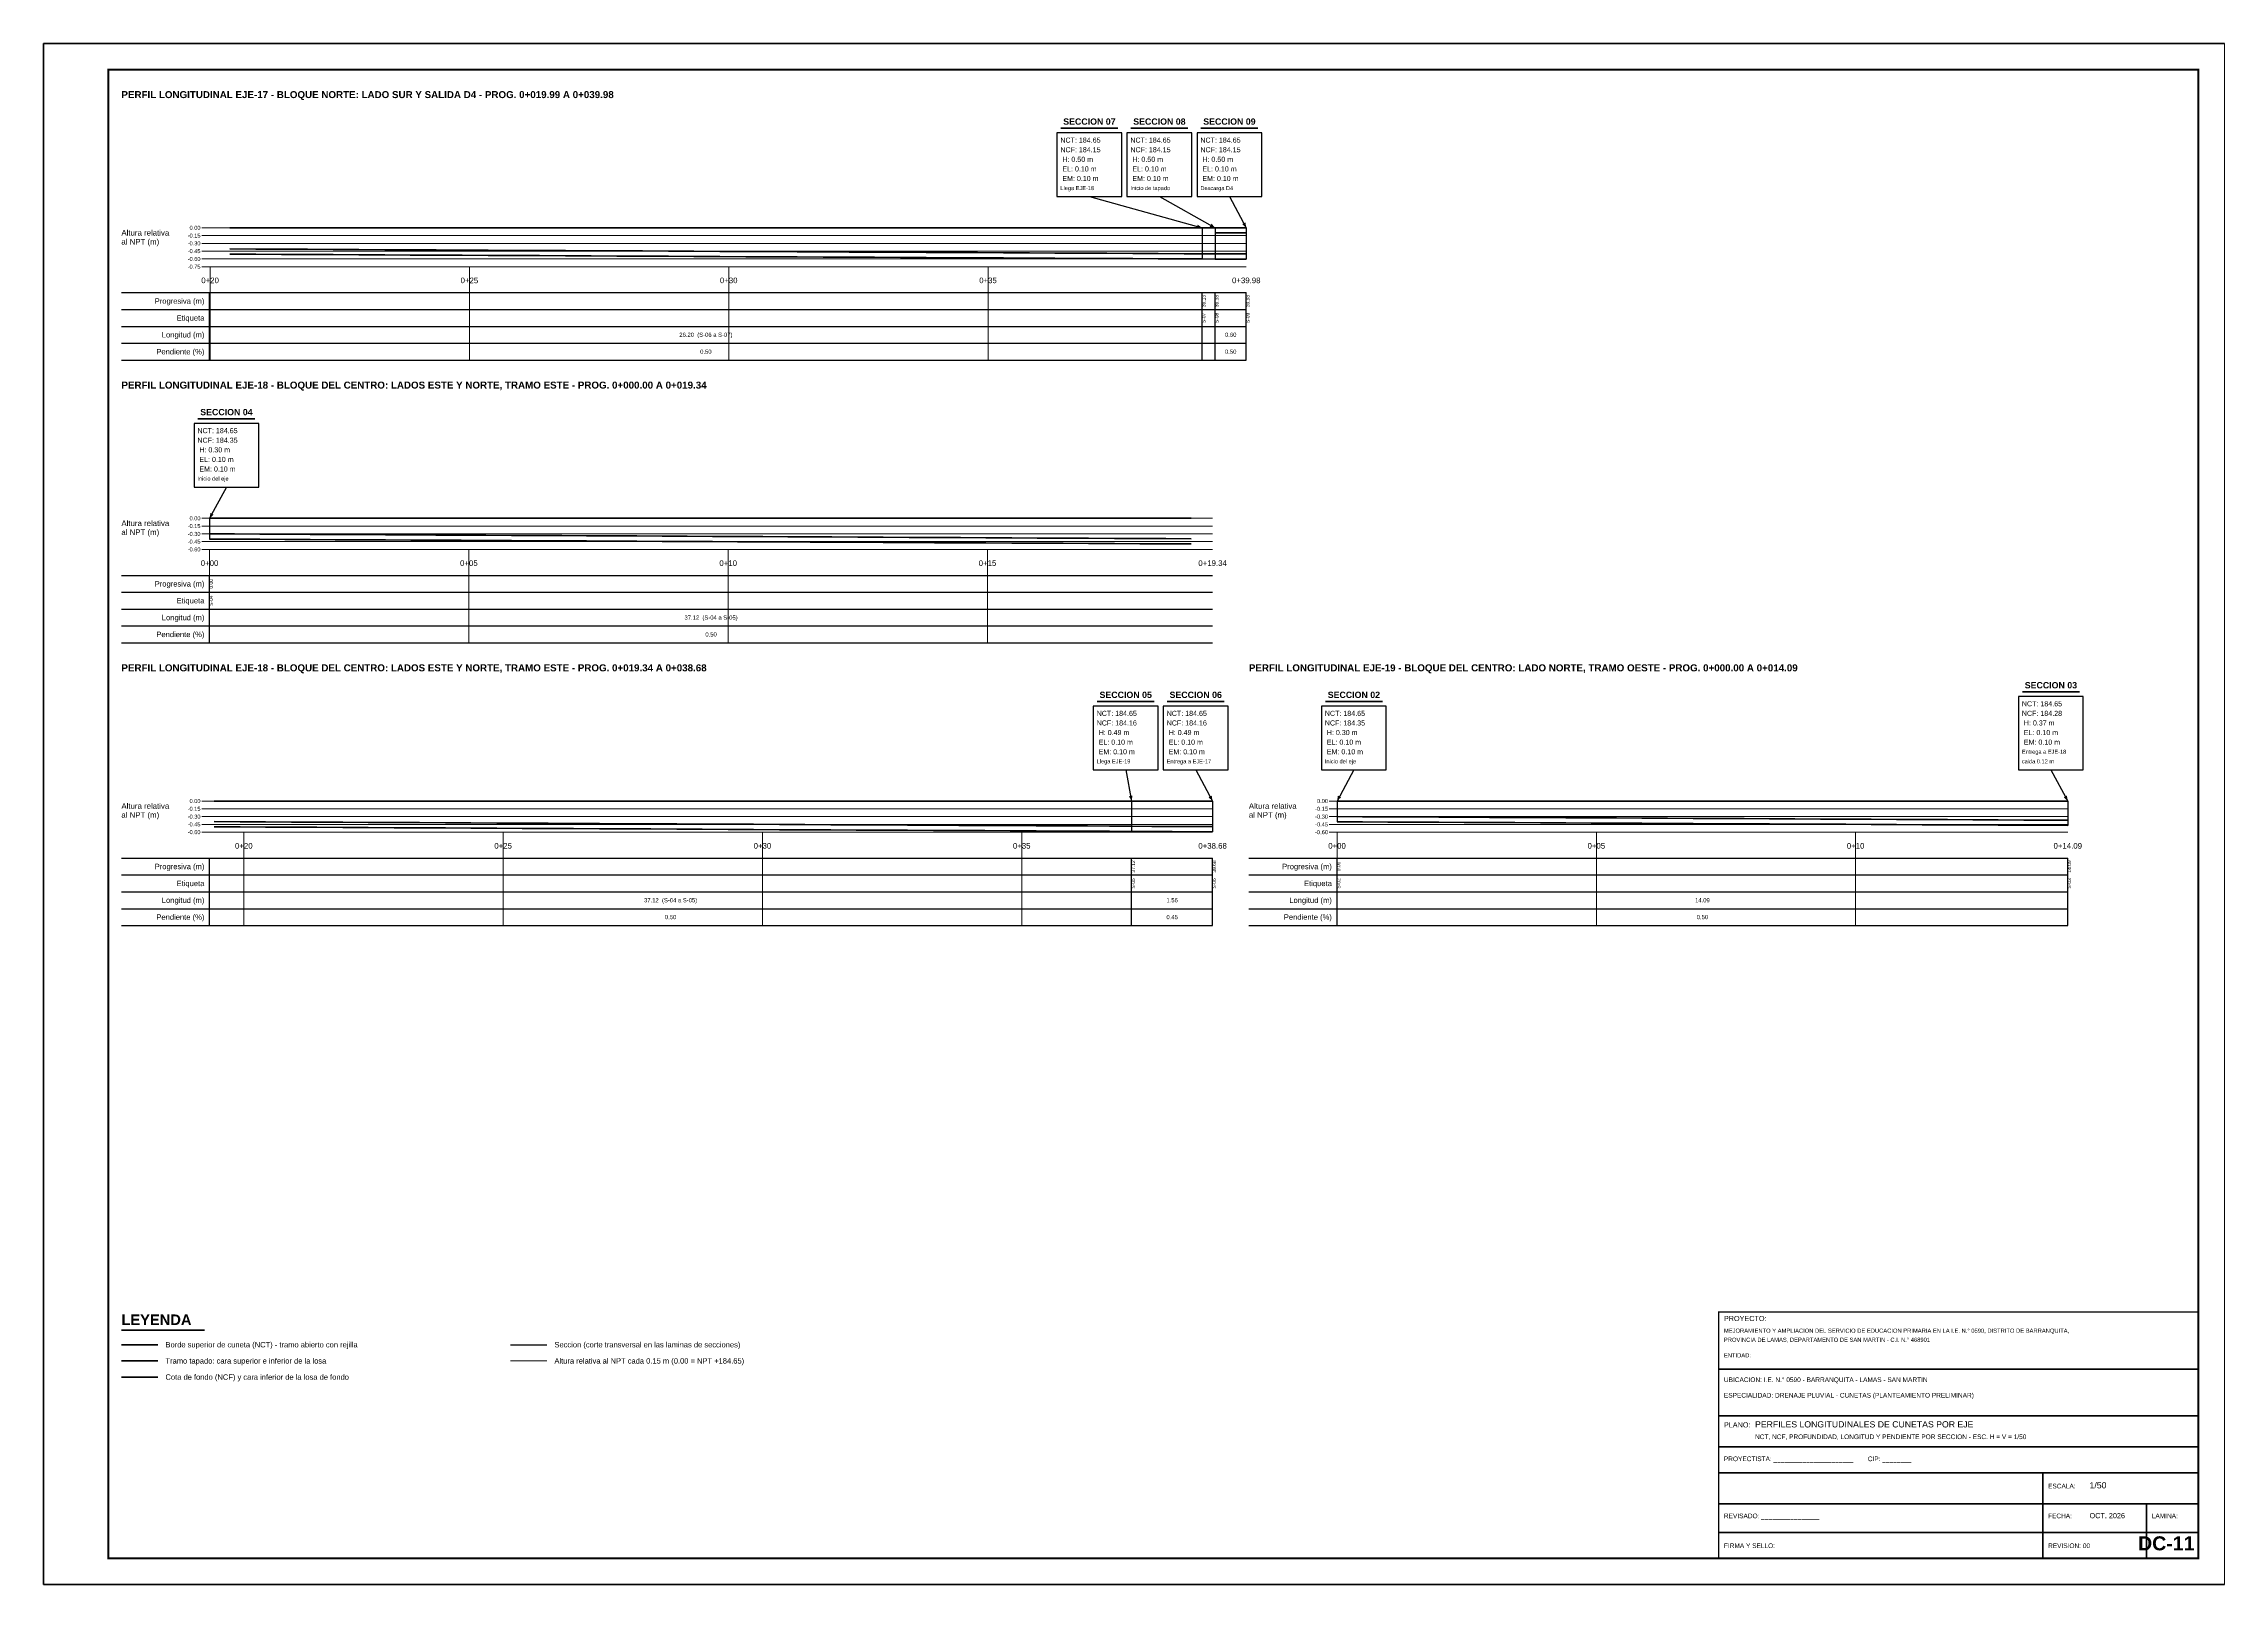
# Paper-space layout 'DC-11' of a CAD drawing. Header units: metres, sheet in millimetres. Extents: x 0 to 841, y 0 to 594.
# The model-space entities are those that its viewports show. They can reach past a viewport. Long polylines and large blocks are cut down to what shows.
import ezdxf
from ezdxf.enums import TextEntityAlignment as Align

# ---------------------------------------------------------------- set-up
doc = ezdxf.new("R2010")
doc.units = ezdxf.units.M
doc.header["$LTSCALE"] = 0.25
for name, color, linetype, lineweight in [('GRILLA', 9, 'CONTINUOUS', 13), ('MARCO', 7, 'CONTINUOUS', 50), ('PERF-FONDO', 6, 'CONTINUOUS', 35), ('PERF-NCT', 5, 'CONTINUOUS', 35), ('PERF-REF', 9, 'CONTINUOUS', 9), ('PERF-SECCION', 1, 'CONTINUOUS', 25), ('PERF-TAPA', 3, 'CONTINUOUS', 35), ('ROTULO', 7, 'CONTINUOUS', 35), ('TITULOS', 160, 'CONTINUOUS', 35)]:
    doc.layers.add(name, color=color, linetype=linetype, lineweight=lineweight)
for name, color, linetype in [('GUITARRA', 8, 'CONTINUOUS'), ('LEYENDA', 7, 'CONTINUOUS'), ('PERF-CAJA', 7, 'CONTINUOUS'), ('ROTULO-TEXTO', 7, 'CONTINUOUS'), ('TEXTOS', 7, 'CONTINUOUS')]:
    doc.layers.add(name, color=color, linetype=linetype)
doc.styles.get("Standard").update_dxf_attribs({"font": 'arial.ttf'})
doc.styles.add('TITULOS', font='arialbd.ttf')

msp = doc.modelspace()

# ---------------------------------------------------------------- linework, layer by layer
at = {"layer": 'GRILLA'}
for p, q in [((355282.315, 9249561.4), (355282.315, 9249559.6)), ((355287.315, 9249561.4), (355287.315, 9249559.6)), ((355292.315, 9249561.4), (355292.315, 9249559.6)), ((355297.315, 9249561.4), (355297.315, 9249559.6)), ((355282.305, 9249555.95), (355282.305, 9249554.15)), ((355287.305, 9249555.95), (355287.305, 9249554.15)), ((355292.305, 9249555.95), (355292.305, 9249554.15)), ((355297.305, 9249555.95), (355297.305, 9249554.15)), ((355282.965, 9249550.5), (355282.965, 9249548.7)), ((355287.965, 9249550.5), (355287.965, 9249548.7)), ((355292.965, 9249550.5), (355292.965, 9249548.7)), ((355297.965, 9249550.5), (355297.965, 9249548.7)), ((355304.045, 9249550.5), (355304.045, 9249548.7)), ((355309.045, 9249550.5), (355309.045, 9249548.7)), ((355314.045, 9249550.5), (355314.045, 9249548.7))]:
    msp.add_line(p, q, dxfattribs=at)
at = {"layer": 'GUITARRA'}
for p, q in [((355280.605, 9249560.9), (355302.295, 9249560.9)), ((355282.305, 9249559.6), (355282.305, 9249560.9)), ((355301.445, 9249559.6), (355301.445, 9249560.9)), ((355301.695, 9249559.6), (355301.695, 9249560.9)), ((355302.295, 9249559.6), (355302.295, 9249560.9)), ((355280.605, 9249560.575), (355302.295, 9249560.575)), ((355280.605, 9249560.25), (355302.295, 9249560.25)), ((355280.605, 9249559.925), (355302.295, 9249559.925)), ((355280.605, 9249559.6), (355302.295, 9249559.6)), ((355280.605, 9249555.45), (355301.645, 9249555.45)), ((355282.305, 9249554.15), (355282.305, 9249555.45)), ((355282.305, 9249554.15), (355282.305, 9249555.45)), ((355280.605, 9249555.125), (355301.645, 9249555.125)), ((355280.605, 9249554.8), (355301.645, 9249554.8)), ((355280.605, 9249554.475), (355301.645, 9249554.475)), ((355280.605, 9249554.15), (355301.645, 9249554.15)), ((355280.605, 9249550), (355301.645, 9249550)), ((355282.305, 9249548.7), (355282.305, 9249550)), ((355300.085, 9249548.7), (355300.085, 9249550)), ((355301.645, 9249548.7), (355301.645, 9249550)), ((355302.345, 9249550), (355318.135, 9249550)), ((355304.045, 9249548.7), (355304.045, 9249550)), ((355304.045, 9249548.7), (355304.045, 9249550)), ((355318.135, 9249548.7), (355318.135, 9249550)), ((355280.605, 9249549.675), (355301.645, 9249549.675)), ((355280.605, 9249549.35), (355301.645, 9249549.35)), ((355302.345, 9249549.675), (355318.135, 9249549.675)), ((355302.345, 9249549.35), (355318.135, 9249549.35)), ((355280.605, 9249549.025), (355301.645, 9249549.025)), ((355302.345, 9249549.025), (355318.135, 9249549.025)), ((355280.605, 9249548.7), (355301.645, 9249548.7)), ((355302.345, 9249548.7), (355318.135, 9249548.7))]:
    msp.add_line(p, q, dxfattribs=at)
at = {"layer": 'MARCO'}
msp.add_lwpolyline([(355279.105, 9249536), (355321.155, 9249536), (355321.155, 9249565.7), (355279.105, 9249565.7)], close=True, dxfattribs=at)
at = {"layer": 'MARCO', "const_width": 0.04}
msp.add_lwpolyline([(355280.355, 9249536.5), (355320.655, 9249536.5), (355320.655, 9249565.2), (355280.355, 9249565.2)], close=True, dxfattribs=at)
at = {"layer": 'PERF-CAJA'}
for p, q in [((355299.27, 9249562.75), (355301.445, 9249562.15)), ((355300.62, 9249562.75), (355301.695, 9249562.15)), ((355301.97, 9249562.75), (355302.295, 9249562.15)), ((355282.63, 9249557.15), (355282.305, 9249556.55)), ((355299.97, 9249551.7), (355300.085, 9249551.1)), ((355301.32, 9249551.7), (355301.645, 9249551.1)), ((355304.37, 9249551.7), (355304.045, 9249551.1)), ((355317.81, 9249551.7), (355318.135, 9249551.1))]:
    msp.add_line(p, q, dxfattribs=at)
for points in [[(355298.645, 9249562.75), (355299.895, 9249562.75), (355299.895, 9249563.98), (355298.645, 9249563.98)], [(355299.995, 9249562.75), (355301.245, 9249562.75), (355301.245, 9249563.98), (355299.995, 9249563.98)], [(355301.345, 9249562.75), (355302.595, 9249562.75), (355302.595, 9249563.98), (355301.345, 9249563.98)], [(355282.005, 9249557.15), (355283.255, 9249557.15), (355283.255, 9249558.38), (355282.005, 9249558.38)], [(355317.185, 9249551.7), (355318.435, 9249551.7), (355318.435, 9249553.115), (355317.185, 9249553.115)], [(355299.345, 9249551.7), (355300.595, 9249551.7), (355300.595, 9249552.93), (355299.345, 9249552.93)], [(355300.695, 9249551.7), (355301.945, 9249551.7), (355301.945, 9249552.93), (355300.695, 9249552.93)], [(355303.745, 9249551.7), (355304.995, 9249551.7), (355304.995, 9249552.93), (355303.745, 9249552.93)]]:
    msp.add_lwpolyline(points, close=True, dxfattribs=at)
for points in [[(355301.445, 9249562.15), (355301.358, 9249562.21), (355301.339, 9249562.143)], [(355301.695, 9249562.15), (355301.625, 9249562.229), (355301.591, 9249562.168)], [(355302.295, 9249562.15), (355302.278, 9249562.255), (355302.217, 9249562.221)], [(355282.305, 9249556.55), (355282.383, 9249556.621), (355282.322, 9249556.655)], [(355300.085, 9249551.1), (355300.101, 9249551.205), (355300.032, 9249551.192)], [(355301.645, 9249551.1), (355301.628, 9249551.205), (355301.567, 9249551.171)], [(355304.045, 9249551.1), (355304.123, 9249551.171), (355304.062, 9249551.205)], [(355318.135, 9249551.1), (355318.118, 9249551.205), (355318.057, 9249551.171)]]:
    msp.add_solid(points, dxfattribs=at)
at = {"layer": 'PERF-FONDO'}
msp.add_line((355280.605, 9249539.996), (355281.305, 9249539.996), dxfattribs=at)
for points in [[(355282.695, 9249561.743), (355283.195, 9249561.74), (355283.695, 9249561.738), (355284.195, 9249561.735), (355284.685, 9249561.733), (355285.185, 9249561.73), (355285.685, 9249561.728), (355286.175, 9249561.725), (355286.675, 9249561.723), (355287.175, 9249561.72), (355287.675, 9249561.718), (355288.165, 9249561.715), (355288.665, 9249561.713), (355289.165, 9249561.711), (355289.665, 9249561.708), (355290.155, 9249561.706), (355290.655, 9249561.703), (355291.155, 9249561.701), (355291.645, 9249561.698), (355292.145, 9249561.696), (355292.645, 9249561.693), (355293.145, 9249561.691), (355293.635, 9249561.688), (355294.135, 9249561.686), (355294.635, 9249561.683), (355295.125, 9249561.681), (355295.625, 9249561.678), (355296.125, 9249561.676), (355296.625, 9249561.673), (355297.115, 9249561.671), (355297.615, 9249561.668), (355298.115, 9249561.666), (355298.605, 9249561.663), (355299.105, 9249561.661), (355299.605, 9249561.658), (355300.105, 9249561.656), (355300.595, 9249561.653), (355301.095, 9249561.651), (355301.445, 9249561.649), (355301.695, 9249561.648), (355301.995, 9249561.646), (355302.295, 9249561.645)], [(355282.695, 9249561.643), (355283.195, 9249561.64), (355283.695, 9249561.638), (355284.195, 9249561.635), (355284.685, 9249561.633), (355285.185, 9249561.63), (355285.685, 9249561.628), (355286.175, 9249561.625), (355286.675, 9249561.623), (355287.175, 9249561.62), (355287.675, 9249561.618), (355288.165, 9249561.615), (355288.665, 9249561.613), (355289.165, 9249561.611), (355289.665, 9249561.608), (355290.155, 9249561.606), (355290.655, 9249561.603), (355291.155, 9249561.601), (355291.645, 9249561.598), (355292.145, 9249561.596), (355292.645, 9249561.593), (355293.145, 9249561.591), (355293.635, 9249561.588), (355294.135, 9249561.586), (355294.635, 9249561.583), (355295.125, 9249561.581), (355295.625, 9249561.578), (355296.125, 9249561.576), (355296.625, 9249561.573), (355297.115, 9249561.571), (355297.615, 9249561.568), (355298.115, 9249561.566), (355298.605, 9249561.563), (355299.105, 9249561.561), (355299.605, 9249561.558), (355300.105, 9249561.556), (355300.595, 9249561.553), (355301.095, 9249561.551), (355301.445, 9249561.549), (355301.695, 9249561.548), (355301.995, 9249561.546), (355302.295, 9249561.545)], [(355282.305, 9249556.25), (355282.785, 9249556.248), (355283.275, 9249556.245), (355283.755, 9249556.243), (355284.245, 9249556.24), (355284.725, 9249556.238), (355285.215, 9249556.235), (355285.695, 9249556.233), (355286.185, 9249556.231), (355286.665, 9249556.228), (355287.155, 9249556.226), (355287.635, 9249556.223), (355288.125, 9249556.221), (355288.605, 9249556.218), (355289.095, 9249556.216), (355289.575, 9249556.214), (355290.065, 9249556.211), (355290.545, 9249556.209), (355291.035, 9249556.206), (355291.515, 9249556.204), (355292.005, 9249556.202), (355292.485, 9249556.199), (355292.975, 9249556.197), (355293.455, 9249556.194), (355293.885, 9249556.192), (355294.305, 9249556.19), (355294.805, 9249556.188), (355295.295, 9249556.185), (355295.795, 9249556.183), (355296.285, 9249556.18), (355296.785, 9249556.178), (355297.275, 9249556.175), (355297.775, 9249556.173), (355298.265, 9249556.17), (355298.765, 9249556.168), (355299.255, 9249556.165), (355299.755, 9249556.163), (355300.245, 9249556.16), (355300.745, 9249556.158), (355301.235, 9249556.155)], [(355282.305, 9249556.15), (355282.785, 9249556.148), (355283.275, 9249556.145), (355283.755, 9249556.143), (355284.245, 9249556.14), (355284.725, 9249556.138), (355285.215, 9249556.135), (355285.695, 9249556.133), (355286.185, 9249556.131), (355286.665, 9249556.128), (355287.155, 9249556.126), (355287.635, 9249556.123), (355288.125, 9249556.121), (355288.605, 9249556.118), (355289.095, 9249556.116), (355289.575, 9249556.114), (355290.065, 9249556.111), (355290.545, 9249556.109), (355291.035, 9249556.106), (355291.515, 9249556.104), (355292.005, 9249556.102), (355292.485, 9249556.099), (355292.975, 9249556.097), (355293.455, 9249556.094), (355293.885, 9249556.092), (355294.305, 9249556.09), (355294.805, 9249556.088), (355295.295, 9249556.085), (355295.795, 9249556.083), (355296.285, 9249556.08), (355296.785, 9249556.078), (355297.275, 9249556.075), (355297.775, 9249556.073), (355298.265, 9249556.07), (355298.765, 9249556.068), (355299.255, 9249556.065), (355299.755, 9249556.063), (355300.245, 9249556.06), (355300.745, 9249556.058), (355301.235, 9249556.055)], [(355282.395, 9249550.703), (355282.895, 9249550.7), (355283.385, 9249550.698), (355283.885, 9249550.695), (355284.375, 9249550.693), (355284.875, 9249550.69), (355285.365, 9249550.688), (355285.865, 9249550.686), (355286.355, 9249550.683), (355286.855, 9249550.681), (355287.345, 9249550.678), (355287.845, 9249550.676), (355288.335, 9249550.673), (355288.835, 9249550.671), (355289.325, 9249550.668), (355289.825, 9249550.666), (355290.315, 9249550.663), (355290.815, 9249550.661), (355291.315, 9249550.658), (355291.805, 9249550.656), (355292.305, 9249550.653), (355292.795, 9249550.651), (355293.295, 9249550.648), (355293.785, 9249550.646), (355294.285, 9249550.643), (355294.775, 9249550.641), (355295.275, 9249550.638), (355295.765, 9249550.636), (355296.265, 9249550.634), (355296.755, 9249550.631), (355297.255, 9249550.629), (355297.745, 9249550.626), (355298.245, 9249550.624), (355298.745, 9249550.621), (355299.235, 9249550.619), (355299.655, 9249550.617), (355300.085, 9249550.614), (355300.475, 9249550.612), (355300.865, 9249550.611), (355301.255, 9249550.609), (355301.645, 9249550.607)], [(355282.395, 9249550.603), (355282.895, 9249550.6), (355283.385, 9249550.598), (355283.885, 9249550.595), (355284.375, 9249550.593), (355284.875, 9249550.59), (355285.365, 9249550.588), (355285.865, 9249550.586), (355286.355, 9249550.583), (355286.855, 9249550.581), (355287.345, 9249550.578), (355287.845, 9249550.576), (355288.335, 9249550.573), (355288.835, 9249550.571), (355289.325, 9249550.568), (355289.825, 9249550.566), (355290.315, 9249550.563), (355290.815, 9249550.561), (355291.315, 9249550.558), (355291.805, 9249550.556), (355292.305, 9249550.553), (355292.795, 9249550.551), (355293.295, 9249550.548), (355293.785, 9249550.546), (355294.285, 9249550.543), (355294.775, 9249550.541), (355295.275, 9249550.538), (355295.765, 9249550.536), (355296.265, 9249550.534), (355296.755, 9249550.531), (355297.255, 9249550.529), (355297.745, 9249550.526), (355298.245, 9249550.524), (355298.745, 9249550.521), (355299.235, 9249550.519), (355299.655, 9249550.517), (355300.085, 9249550.514), (355300.475, 9249550.512), (355300.865, 9249550.511), (355301.255, 9249550.509), (355301.645, 9249550.507)], [(355304.045, 9249550.8), (355304.535, 9249550.798), (355305.025, 9249550.795), (355305.515, 9249550.793), (355306.005, 9249550.79), (355306.495, 9249550.788), (355306.985, 9249550.785), (355307.475, 9249550.783), (355307.965, 9249550.78), (355308.455, 9249550.778), (355308.945, 9249550.775), (355309.435, 9249550.773), (355309.925, 9249550.771), (355310.415, 9249550.768), (355310.915, 9249550.766), (355311.405, 9249550.763), (355311.895, 9249550.761), (355312.385, 9249550.758), (355312.875, 9249550.756), (355313.365, 9249550.753), (355313.855, 9249550.751), (355314.345, 9249550.749), (355314.835, 9249550.746), (355315.325, 9249550.744), (355315.815, 9249550.741), (355316.305, 9249550.739), (355316.795, 9249550.736), (355317.285, 9249550.734), (355317.705, 9249550.732), (355318.135, 9249550.73)], [(355304.045, 9249550.7), (355304.535, 9249550.698), (355305.025, 9249550.695), (355305.515, 9249550.693), (355306.005, 9249550.69), (355306.495, 9249550.688), (355306.985, 9249550.685), (355307.475, 9249550.683), (355307.965, 9249550.68), (355308.455, 9249550.678), (355308.945, 9249550.675), (355309.435, 9249550.673), (355309.925, 9249550.671), (355310.415, 9249550.668), (355310.915, 9249550.666), (355311.405, 9249550.663), (355311.895, 9249550.661), (355312.385, 9249550.658), (355312.875, 9249550.656), (355313.365, 9249550.653), (355313.855, 9249550.651), (355314.345, 9249550.649), (355314.835, 9249550.646), (355315.325, 9249550.644), (355315.815, 9249550.641), (355316.305, 9249550.639), (355316.795, 9249550.636), (355317.285, 9249550.634), (355317.705, 9249550.632), (355318.135, 9249550.63)]]:
    msp.add_lwpolyline(points, dxfattribs=at)
at = {"layer": 'PERF-NCT'}
msp.add_line((355280.605, 9249540.62), (355281.305, 9249540.62), dxfattribs=at)
for points in [[(355282.695, 9249562.15), (355283.195, 9249562.15), (355283.695, 9249562.15), (355284.195, 9249562.15), (355284.685, 9249562.15), (355285.185, 9249562.15), (355285.685, 9249562.15), (355286.175, 9249562.15), (355286.675, 9249562.15), (355287.175, 9249562.15), (355287.675, 9249562.15), (355288.165, 9249562.15), (355288.665, 9249562.15), (355289.165, 9249562.15), (355289.665, 9249562.15), (355290.155, 9249562.15), (355290.655, 9249562.15), (355291.155, 9249562.15), (355291.645, 9249562.15), (355292.145, 9249562.15), (355292.645, 9249562.15), (355293.145, 9249562.15), (355293.635, 9249562.15), (355294.135, 9249562.15), (355294.635, 9249562.15), (355295.125, 9249562.15), (355295.625, 9249562.15), (355296.125, 9249562.15), (355296.625, 9249562.15), (355297.115, 9249562.15), (355297.615, 9249562.15), (355298.115, 9249562.15), (355298.605, 9249562.15), (355299.105, 9249562.15), (355299.605, 9249562.15), (355300.105, 9249562.15), (355300.595, 9249562.15), (355301.095, 9249562.15), (355301.445, 9249562.15), (355301.695, 9249562.15)], [(355282.305, 9249556.55), (355282.785, 9249556.55), (355283.275, 9249556.55), (355283.755, 9249556.55), (355284.245, 9249556.55), (355284.725, 9249556.55), (355285.215, 9249556.55), (355285.695, 9249556.55), (355286.185, 9249556.55), (355286.665, 9249556.55), (355287.155, 9249556.55), (355287.635, 9249556.55), (355288.125, 9249556.55), (355288.605, 9249556.55), (355289.095, 9249556.55), (355289.575, 9249556.55), (355290.065, 9249556.55), (355290.545, 9249556.55), (355291.035, 9249556.55), (355291.515, 9249556.55), (355292.005, 9249556.55), (355292.485, 9249556.55), (355292.975, 9249556.55), (355293.455, 9249556.55), (355293.885, 9249556.55), (355294.305, 9249556.55), (355294.805, 9249556.55), (355295.295, 9249556.55), (355295.795, 9249556.55), (355296.285, 9249556.55), (355296.785, 9249556.55), (355297.275, 9249556.55), (355297.775, 9249556.55), (355298.265, 9249556.55), (355298.765, 9249556.55), (355299.255, 9249556.55), (355299.755, 9249556.55), (355300.245, 9249556.55), (355300.745, 9249556.55), (355301.235, 9249556.55)], [(355282.395, 9249551.1), (355282.895, 9249551.1), (355283.385, 9249551.1), (355283.885, 9249551.1), (355284.375, 9249551.1), (355284.875, 9249551.1), (355285.365, 9249551.1), (355285.865, 9249551.1), (355286.355, 9249551.1), (355286.855, 9249551.1), (355287.345, 9249551.1), (355287.845, 9249551.1), (355288.335, 9249551.1), (355288.835, 9249551.1), (355289.325, 9249551.1), (355289.825, 9249551.1), (355290.315, 9249551.1), (355290.815, 9249551.1), (355291.315, 9249551.1), (355291.805, 9249551.1), (355292.305, 9249551.1), (355292.795, 9249551.1), (355293.295, 9249551.1), (355293.785, 9249551.1), (355294.285, 9249551.1), (355294.775, 9249551.1), (355295.275, 9249551.1), (355295.765, 9249551.1), (355296.265, 9249551.1), (355296.755, 9249551.1), (355297.255, 9249551.1), (355297.745, 9249551.1), (355298.245, 9249551.1), (355298.745, 9249551.1), (355299.235, 9249551.1), (355299.655, 9249551.1), (355300.085, 9249551.1), (355300.475, 9249551.1), (355300.865, 9249551.1), (355301.255, 9249551.1), (355301.645, 9249551.1)], [(355304.045, 9249551.1), (355304.535, 9249551.1), (355305.025, 9249551.1), (355305.515, 9249551.1), (355306.005, 9249551.1), (355306.495, 9249551.1), (355306.985, 9249551.1), (355307.475, 9249551.1), (355307.965, 9249551.1), (355308.455, 9249551.1), (355308.945, 9249551.1), (355309.435, 9249551.1), (355309.925, 9249551.1), (355310.415, 9249551.1), (355310.915, 9249551.1), (355311.405, 9249551.1), (355311.895, 9249551.1), (355312.385, 9249551.1), (355312.875, 9249551.1), (355313.365, 9249551.1), (355313.855, 9249551.1), (355314.345, 9249551.1), (355314.835, 9249551.1), (355315.325, 9249551.1), (355315.815, 9249551.1), (355316.305, 9249551.1), (355316.795, 9249551.1), (355317.285, 9249551.1), (355317.705, 9249551.1), (355318.135, 9249551.1)]]:
    msp.add_lwpolyline(points, dxfattribs=at)
at = {"layer": 'PERF-REF'}
for p, q in [((355282.155, 9249562.15), (355302.295, 9249562.15)), ((355282.155, 9249562), (355302.295, 9249562)), ((355282.155, 9249561.85), (355302.295, 9249561.85)), ((355282.155, 9249561.7), (355302.295, 9249561.7)), ((355282.155, 9249561.55), (355302.295, 9249561.55)), ((355282.155, 9249561.4), (355302.295, 9249561.4)), ((355282.155, 9249556.55), (355301.645, 9249556.55)), ((355282.155, 9249556.4), (355301.645, 9249556.4)), ((355282.155, 9249556.25), (355301.645, 9249556.25)), ((355282.155, 9249556.1), (355301.645, 9249556.1)), ((355282.155, 9249555.95), (355301.645, 9249555.95)), ((355282.155, 9249551.1), (355301.645, 9249551.1)), ((355303.895, 9249551.1), (355318.135, 9249551.1)), ((355282.155, 9249550.95), (355301.645, 9249550.95)), ((355282.155, 9249550.8), (355301.645, 9249550.8)), ((355282.155, 9249550.65), (355301.645, 9249550.65)), ((355303.895, 9249550.95), (355318.135, 9249550.95)), ((355303.895, 9249550.8), (355318.135, 9249550.8)), ((355303.895, 9249550.65), (355318.135, 9249550.65)), ((355282.155, 9249550.5), (355301.645, 9249550.5)), ((355303.895, 9249550.5), (355318.135, 9249550.5)), ((355288.105, 9249540.308), (355288.805, 9249540.308))]:
    msp.add_line(p, q, dxfattribs=at)
at = {"layer": 'PERF-SECCION'}
for p, q in [((355301.445, 9249562.15), (355301.445, 9249561.549)), ((355301.695, 9249562.15), (355301.695, 9249561.548)), ((355302.295, 9249562.15), (355302.295, 9249561.545)), ((355282.305, 9249556.55), (355282.305, 9249556.15)), ((355300.085, 9249551.1), (355300.085, 9249550.514)), ((355301.645, 9249551.1), (355301.645, 9249550.507)), ((355304.045, 9249551.1), (355304.045, 9249550.7)), ((355318.135, 9249551.1), (355318.135, 9249550.63)), ((355288.105, 9249540.62), (355288.805, 9249540.62))]:
    msp.add_line(p, q, dxfattribs=at)
at = {"layer": 'PERF-TAPA'}
msp.add_line((355280.605, 9249540.308), (355281.305, 9249540.308), dxfattribs=at)
for points in [[(355301.695, 9249562.15), (355301.995, 9249562.15), (355302.295, 9249562.15)], [(355301.695, 9249562.05), (355301.995, 9249562.05), (355302.295, 9249562.05)]]:
    msp.add_lwpolyline(points, dxfattribs=at)
at = {"layer": 'ROTULO'}
for p, q in [((355311.405, 9249540.15), (355320.655, 9249540.15)), ((355311.405, 9249539.25), (355320.655, 9249539.25)), ((355311.405, 9249538.65), (355320.655, 9249538.65)), ((355311.405, 9249538.15), (355320.655, 9249538.15)), ((355317.655, 9249538.15), (355317.655, 9249536.5)), ((355311.405, 9249537.55), (355320.655, 9249537.55)), ((355319.655, 9249537.55), (355319.655, 9249536.5)), ((355311.405, 9249537), (355320.655, 9249537))]:
    msp.add_line(p, q, dxfattribs=at)
at = {"layer": 'ROTULO', "const_width": 0.025}
msp.add_lwpolyline([(355311.405, 9249536.5), (355320.655, 9249536.5), (355320.655, 9249541.25), (355311.405, 9249541.25)], close=True, dxfattribs=at)
at = {"layer": 'TITULOS'}
for p, q in [((355298.72, 9249564.07), (355299.82, 9249564.07)), ((355300.07, 9249564.07), (355301.17, 9249564.07)), ((355301.42, 9249564.07), (355302.52, 9249564.07)), ((355282.08, 9249558.47), (355283.18, 9249558.47)), ((355317.26, 9249553.205), (355318.36, 9249553.205)), ((355299.42, 9249553.02), (355300.52, 9249553.02)), ((355300.77, 9249553.02), (355301.87, 9249553.02)), ((355303.82, 9249553.02), (355304.92, 9249553.02)), ((355280.605, 9249540.9), (355282.205, 9249540.9))]:
    msp.add_line(p, q, dxfattribs=at)

# ---------------------------------------------------------------- texts
at = {"layer": 'LEYENDA'}
for s, p in [('Borde superior de cuneta (NCT) - tramo abierto con rejilla', (355281.455, 9249540.62)), ('Seccion (corte transversal en las laminas de secciones)', (355288.955, 9249540.62)), ('Tramo tapado: cara superior e inferior de la losa', (355281.455, 9249540.308)), ('Cota de fondo (NCF) y cara inferior de la losa de fondo', (355281.455, 9249539.996)), ('Altura relativa al NPT cada 0.15 m (0.00 = NPT +184.65)', (355288.955, 9249540.308))]:
    msp.add_text(s, height=0.104, dxfattribs=at).set_placement(p, align=Align.MIDDLE_LEFT)
at = {"layer": 'ROTULO-TEXTO'}
for s, height, p in [('MEJORAMIENTO Y AMPLIACION DEL SERVICIO DE EDUCACION PRIMARIA EN LA I.E. N.° 0590, DISTRITO DE BARRANQUITA,', 0.08, (355311.505, 9249540.85)), ('PROYECTO:', 0.1, (355311.505, 9249541.075)), ('PROVINCIA DE LAMAS, DEPARTAMENTO DE SAN MARTIN - C.I. N.° 468901', 0.08, (355311.505, 9249540.675)), ('ENTIDAD:', 0.08, (355311.505, 9249540.375)), ('UBICACION: I.E. N.° 0590 - BARRANQUITA - LAMAS - SAN MARTIN', 0.09, (355311.505, 9249539.9)), ('ESPECIALIDAD: DRENAJE PLUVIAL - CUNETAS (PLANTEAMIENTO PRELIMINAR)', 0.09, (355311.505, 9249539.6)), ('PLANO:', 0.1, (355311.505, 9249539.025)), ('NCT, NCF, PROFUNDIDAD, LONGITUD Y PENDIENTE POR SECCION - ESC. H = V = 1/50', 0.09, (355312.105, 9249538.8)), ('PERFILES LONGITUDINALES DE CUNETAS POR EJE', 0.12, (355312.105, 9249539.025)), ('PROYECTISTA: ______________________        CIP: ________', 0.09, (355311.505, 9249538.375)), ('ESCALA:', 0.09, (355317.755, 9249537.85)), ('1/50', 0.12, (355318.555, 9249537.85)), ('REVISADO: ________________', 0.09, (355311.505, 9249537.275)), ('FECHA:', 0.09, (355317.755, 9249537.275)), ('OCT. 2026', 0.1, (355318.555, 9249537.275)), ('LAMINA:', 0.09, (355319.755, 9249537.275)), ('FIRMA Y SELLO:', 0.09, (355311.505, 9249536.7)), ('REVISION: 00', 0.09, (355317.755, 9249536.7))]:
    msp.add_text(s, height=height, dxfattribs=at).set_placement(p)
at = {"layer": 'TEXTOS'}
for s, height, p in [('NCT: 184.65', 0.09788, (355298.71, 9249563.84)), ('NCF: 184.15', 0.09788, (355298.71, 9249563.655)), ('NCT: 184.65', 0.09788, (355300.06, 9249563.84)), ('NCF: 184.15', 0.09788, (355300.06, 9249563.655)), ('NCT: 184.65', 0.09788, (355301.41, 9249563.84)), ('NCF: 184.15', 0.09788, (355301.41, 9249563.655)), (' H: 0.50 m', 0.0979, (355298.71, 9249563.47)), (' EL: 0.10 m', 0.09788, (355298.71, 9249563.285)), (' H: 0.50 m', 0.0979, (355300.06, 9249563.47)), (' EL: 0.10 m', 0.09788, (355300.06, 9249563.285)), (' H: 0.50 m', 0.0979, (355301.41, 9249563.47)), (' EL: 0.10 m', 0.09788, (355301.41, 9249563.285)), ('Llega EJE-18', 0.07762, (355298.71, 9249562.915)), (' EM: 0.10 m', 0.09788, (355298.71, 9249563.1)), ('Inicio de tapado', 0.07762, (355300.06, 9249562.915)), (' EM: 0.10 m', 0.09788, (355300.06, 9249563.1)), ('Descarga D4', 0.07762, (355301.41, 9249562.915)), (' EM: 0.10 m', 0.09788, (355301.41, 9249563.1)), ('NCT: 184.65', 0.09788, (355282.07, 9249558.24)), ('NCF: 184.35', 0.09788, (355282.07, 9249558.055)), (' H: 0.30 m', 0.0979, (355282.07, 9249557.87)), (' EL: 0.10 m', 0.09788, (355282.07, 9249557.685)), ('Inicio del eje', 0.07762, (355282.07, 9249557.315)), (' EM: 0.10 m', 0.09788, (355282.07, 9249557.5)), ('NCT: 184.65', 0.09788, (355299.41, 9249552.79)), ('NCF: 184.16', 0.09788, (355299.41, 9249552.605)), ('NCT: 184.65', 0.09788, (355300.76, 9249552.79)), ('NCF: 184.16', 0.09788, (355300.76, 9249552.605)), ('NCT: 184.65', 0.09788, (355303.81, 9249552.79)), ('NCF: 184.35', 0.09788, (355303.81, 9249552.605)), ('NCT: 184.65', 0.09788, (355317.25, 9249552.975)), ('NCF: 184.28', 0.09788, (355317.25, 9249552.79)), (' H: 0.37 m', 0.0979, (355317.25, 9249552.605)), (' H: 0.49 m', 0.0979, (355299.41, 9249552.42)), (' EL: 0.10 m', 0.09788, (355299.41, 9249552.235)), (' H: 0.49 m', 0.0979, (355300.76, 9249552.42)), (' EL: 0.10 m', 0.09788, (355300.76, 9249552.235)), (' H: 0.30 m', 0.0979, (355303.81, 9249552.42)), (' EL: 0.10 m', 0.09788, (355303.81, 9249552.235)), (' EL: 0.10 m', 0.09788, (355317.25, 9249552.42)), (' EM: 0.10 m', 0.09788, (355317.25, 9249552.235)), ('Llega EJE-19', 0.07762, (355299.41, 9249551.865)), (' EM: 0.10 m', 0.09788, (355299.41, 9249552.05)), ('Entrega a EJE-17', 0.07762, (355300.76, 9249551.865)), (' EM: 0.10 m', 0.09788, (355300.76, 9249552.05)), ('Inicio del eje', 0.07762, (355303.81, 9249551.865)), (' EM: 0.10 m', 0.09788, (355303.81, 9249552.05)), ('caida 0.12 m', 0.07762, (355317.25, 9249551.865)), ('Entrega a EJE-18', 0.07762, (355317.25, 9249552.05))]:
    msp.add_text(s, height=height, dxfattribs=at).set_placement(p, align=Align.MIDDLE_LEFT)
for s, p in [('Altura relativa', (355280.605, 9249562)), ('al NPT (m)', (355280.605, 9249561.827)), ('Altura relativa', (355280.605, 9249556.4)), ('al NPT (m)', (355280.605, 9249556.227)), ('Altura relativa', (355280.605, 9249550.95)), ('Altura relativa', (355302.345, 9249550.95)), ('al NPT (m)', (355280.605, 9249550.777)), ('al NPT (m)', (355302.345, 9249550.777))]:
    msp.add_text(s, height=0.108, dxfattribs=at).set_placement(p)
for s, height, p in [('-0.15', 0.0776, (355282.13, 9249562)), ('0.00', 0.0776, (355282.13, 9249562.15)), ('-0.30', 0.0776, (355282.13, 9249561.85)), ('-0.45', 0.0776, (355282.13, 9249561.7)), ('-0.60', 0.0776, (355282.13, 9249561.55)), ('-0.75', 0.0776, (355282.13, 9249561.4)), ('Progresiva (m)', 0.10463, (355282.205, 9249560.738)), ('Etiqueta', 0.1046, (355282.205, 9249560.412)), ('Pendiente (%)', 0.10463, (355282.205, 9249559.762)), ('Longitud (m)', 0.10463, (355282.205, 9249560.088)), ('-0.15', 0.0776, (355282.13, 9249556.4)), ('0.00', 0.0776, (355282.13, 9249556.55)), ('-0.30', 0.0776, (355282.13, 9249556.25)), ('-0.45', 0.0776, (355282.13, 9249556.1)), ('-0.60', 0.0776, (355282.13, 9249555.95)), ('Progresiva (m)', 0.10463, (355282.205, 9249555.287)), ('Etiqueta', 0.1046, (355282.205, 9249554.963)), ('Pendiente (%)', 0.10463, (355282.205, 9249554.312)), ('Longitud (m)', 0.10463, (355282.205, 9249554.637)), ('-0.15', 0.0776, (355282.13, 9249550.95)), ('0.00', 0.0776, (355282.13, 9249551.1)), ('-0.15', 0.0776, (355303.87, 9249550.95)), ('0.00', 0.0776, (355303.87, 9249551.1)), ('-0.30', 0.0776, (355282.13, 9249550.8)), ('-0.45', 0.0776, (355282.13, 9249550.65)), ('-0.60', 0.0776, (355282.13, 9249550.5)), ('-0.30', 0.0776, (355303.87, 9249550.8)), ('-0.45', 0.0776, (355303.87, 9249550.65)), ('-0.60', 0.0776, (355303.87, 9249550.5)), ('Progresiva (m)', 0.10463, (355282.205, 9249549.838)), ('Progresiva (m)', 0.10463, (355303.945, 9249549.838)), ('Etiqueta', 0.1046, (355282.205, 9249549.512)), ('Etiqueta', 0.1046, (355303.945, 9249549.512)), ('Pendiente (%)', 0.10463, (355282.205, 9249548.863)), ('Longitud (m)', 0.10463, (355282.205, 9249549.188)), ('Pendiente (%)', 0.10463, (355303.945, 9249548.863)), ('Longitud (m)', 0.10463, (355303.945, 9249549.188))]:
    msp.add_text(s, height=height, dxfattribs=at).set_placement(p, align=Align.MIDDLE_RIGHT)
for s, p in [('0+20', (355282.315, 9249561.05)), ('0+25', (355287.315, 9249561.05)), ('0+30', (355292.315, 9249561.05)), ('0+35', (355297.315, 9249561.05)), ('0+39.98', (355302.295, 9249561.05)), ('0+00', (355282.305, 9249555.6)), ('0+05', (355287.305, 9249555.6)), ('0+10', (355292.305, 9249555.6)), ('0+15', (355297.305, 9249555.6)), ('0+19.34', (355301.645, 9249555.6)), ('0+20', (355282.965, 9249550.15)), ('0+25', (355287.965, 9249550.15)), ('0+30', (355292.965, 9249550.15)), ('0+35', (355297.965, 9249550.15)), ('0+38.68', (355301.645, 9249550.15)), ('0+00', (355304.045, 9249550.15)), ('0+05', (355309.045, 9249550.15)), ('0+10', (355314.045, 9249550.15)), ('0+14.09', (355318.135, 9249550.15))]:
    msp.add_text(s, height=0.108, dxfattribs=at).set_placement(p, align=Align.BOTTOM_CENTER)
for s, p in [('39.13', (355301.475, 9249560.738)), ('39.38', (355301.725, 9249560.738)), ('39.98', (355302.325, 9249560.738)), ('S-07', (355301.475, 9249560.412)), ('S-08', (355301.725, 9249560.412)), ('S-09', (355302.325, 9249560.412)), ('0.00', (355282.335, 9249555.287)), ('S-04', (355282.335, 9249554.963)), ('37.12', (355300.115, 9249549.838)), ('38.68', (355301.675, 9249549.838)), ('0.00', (355304.075, 9249549.838)), ('14.09', (355318.165, 9249549.838)), ('S-05', (355300.115, 9249549.512)), ('S-06', (355301.675, 9249549.512)), ('S-02', (355304.075, 9249549.512)), ('S-03', (355318.165, 9249549.512))]:
    msp.add_text(s, height=0.0675, rotation=90, dxfattribs=at).set_placement(p, align=Align.MIDDLE_CENTER)
for s, p in [('26.20  (S-06 a S-07)', (355291.875, 9249560.088)), ('0.50', (355291.875, 9249559.762)), ('0.60', (355301.995, 9249560.088)), ('0.50', (355301.995, 9249559.762)), ('37.12  (S-04 a S-05)', (355291.975, 9249554.637)), ('0.50', (355291.975, 9249554.312)), ('37.12  (S-04 a S-05)', (355291.195, 9249549.188)), ('0.50', (355291.195, 9249548.863)), ('0.45', (355300.865, 9249548.863)), ('1.56', (355300.865, 9249549.188)), ('14.09', (355311.09, 9249549.188)), ('0.50', (355311.09, 9249548.863))]:
    msp.add_text(s, height=0.081, dxfattribs=at).set_placement(p, align=Align.MIDDLE_CENTER)
at = {"layer": 'TITULOS', "style": 'TITULOS'}
for s, height, p in [('PERFIL LONGITUDINAL EJE-17 - BLOQUE NORTE: LADO SUR Y SALIDA D4 - PROG. 0+019.99 A 0+039.98', 0.135, (355280.605, 9249564.65)), ('PERFIL LONGITUDINAL EJE-18 - BLOQUE DEL CENTRO: LADOS ESTE Y NORTE, TRAMO ESTE - PROG. 0+000.00 A 0+019.34', 0.135, (355280.605, 9249559.05)), ('PERFIL LONGITUDINAL EJE-18 - BLOQUE DEL CENTRO: LADOS ESTE Y NORTE, TRAMO ESTE - PROG. 0+019.34 A 0+038.68', 0.135, (355280.605, 9249553.6)), ('PERFIL LONGITUDINAL EJE-19 - BLOQUE DEL CENTRO: LADO NORTE, TRAMO OESTE - PROG. 0+000.00 A 0+014.09', 0.135, (355302.345, 9249553.6)), ('LEYENDA', 0.2025, (355280.605, 9249541))]:
    msp.add_text(s, height=height, dxfattribs=at).set_placement(p)
for s, p in [('SECCION 07', (355299.27, 9249564.1)), ('SECCION 08', (355300.62, 9249564.1)), ('SECCION 09', (355301.97, 9249564.1)), ('SECCION 04', (355282.63, 9249558.5)), ('SECCION 05', (355299.97, 9249553.05)), ('SECCION 06', (355301.32, 9249553.05)), ('SECCION 02', (355304.37, 9249553.05)), ('SECCION 03', (355317.81, 9249553.235))]:
    msp.add_text(s, height=0.1215, dxfattribs=at).set_placement(p, align=Align.BOTTOM_CENTER)
msp.add_text('DC-11', height=0.27, dxfattribs=at).set_placement((355320.58, 9249536.575), align=Align.BOTTOM_RIGHT)

psp = doc.layouts.new('DC-11')

# ---------------------------------------------------------------- viewports
at = {"layer": 'MARCO'}
psp.add_viewport(center=(420.5, 297), size=(841, 594), view_center_point=(355300.13, 9249550.85), view_height=29.7, dxfattribs=at)

doc.saveas('drawing.dxf')
